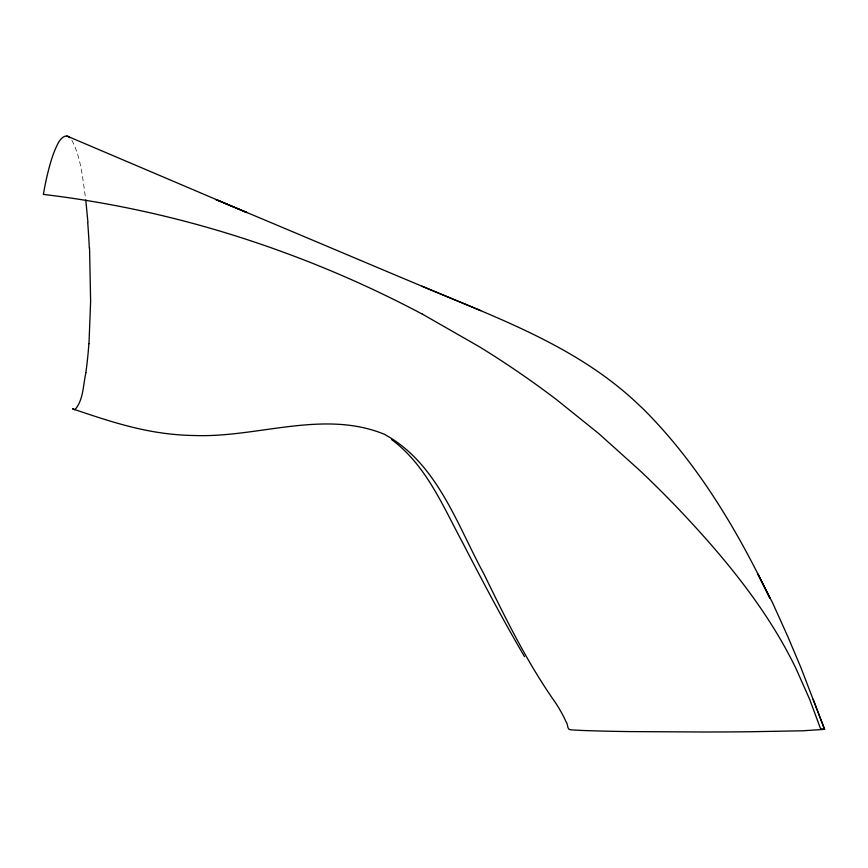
<?xml version="1.0" encoding="UTF-8"?>
<svg xmlns="http://www.w3.org/2000/svg" width="868" height="868" viewBox="0 0 868 868"><rect width="100%" height="100%" fill="white"/><g stroke="black" fill="none" stroke-linecap="round" stroke-linejoin="round"><path stroke-width="0.65" stroke-dasharray="4.34 3.25" d="M71.86 140.28C81.267 158.182 82.677 179.014 85.639 198.696"/><path stroke-width="1.3" d="M88.981 343.695L90.619 301.38L89.545 247.781M85.943 372.643C83.046 384.882 83.61 400.083 74.811 409.772L72.565 408.817C103.693 419.418 135.169 429.986 168.001 433.75A228.881 187.488 22.2 0 0 195.897 435.552C258.425 437.505 323.58 409.533 384.133 434.174C437.005 462.666 456.72 523.979 483.791 573.705C505.426 618.081 527.147 662.675 555.759 703.091C559.578 709.069 563.191 715.21 566.034 721.731C568.225 723.814 566.75 730.162 570.808 729.804C581.017 730.574 591.271 730.737 601.502 731.051A106.601 3.19 0.3 0 0 612.179 731.301A105.234 3.146 0.3 0 0 629.994 731.594L704.425 732.006A190.255 5.696 0.3 0 0 724.628 731.941A183.745 5.501 0.3 0 0 749.724 731.757L802.672 730.791L824.589 729.359L820.564 728.719L809.638 699.272L795.782 668.078A491.744 402.817 22.2 0 0 777.706 634.714C750.462 589.209 715.948 548.554 679.611 510.124A999.48 818.73 22.2 0 0 639.998 470.64L598.551 433.403L556.236 399.389A814.987 667.6 22.2 0 0 479.657 346.929L422.412 314.14M69.917 137.752C64.872 132.652 59.393 140.182 57.451 144.544C52.492 154.406 49.671 165.159 47.1 175.835A123.397 27.928 -87 0 0 43.4 194.421M813.132 699.261L824.589 729.359L800.838 667.427L787.916 636.819L772.455 602.555L757.851 574.03L769.927 598.302C736.921 529.393 697.015 462.416 642.504 408.242L639.542 405.54C578.934 347.048 498.156 318.306 422.032 286.234C353.265 257.438 284.671 228.197 215.85 199.531L246.892 212.573L66.89 135.994M480.709 310.635L422.032 286.234M391.533 439.523C425.993 464.857 442.843 506.011 462.557 542.522C482.467 580.985 502.605 619.361 524.565 656.707M85.769 199.944L87.918 222.175M43.4 194.41A884.101 724.216 22.2 0 1 264.545 245.481A908.915 744.549 22.2 0 1 422.401 314.162M88.905 343.554A105.061 18.792 -88.9 0 1 85.878 372.405M87.722 222.642A214.157 42.803 -88.8 0 1 89.328 248.15"/></g></svg>
